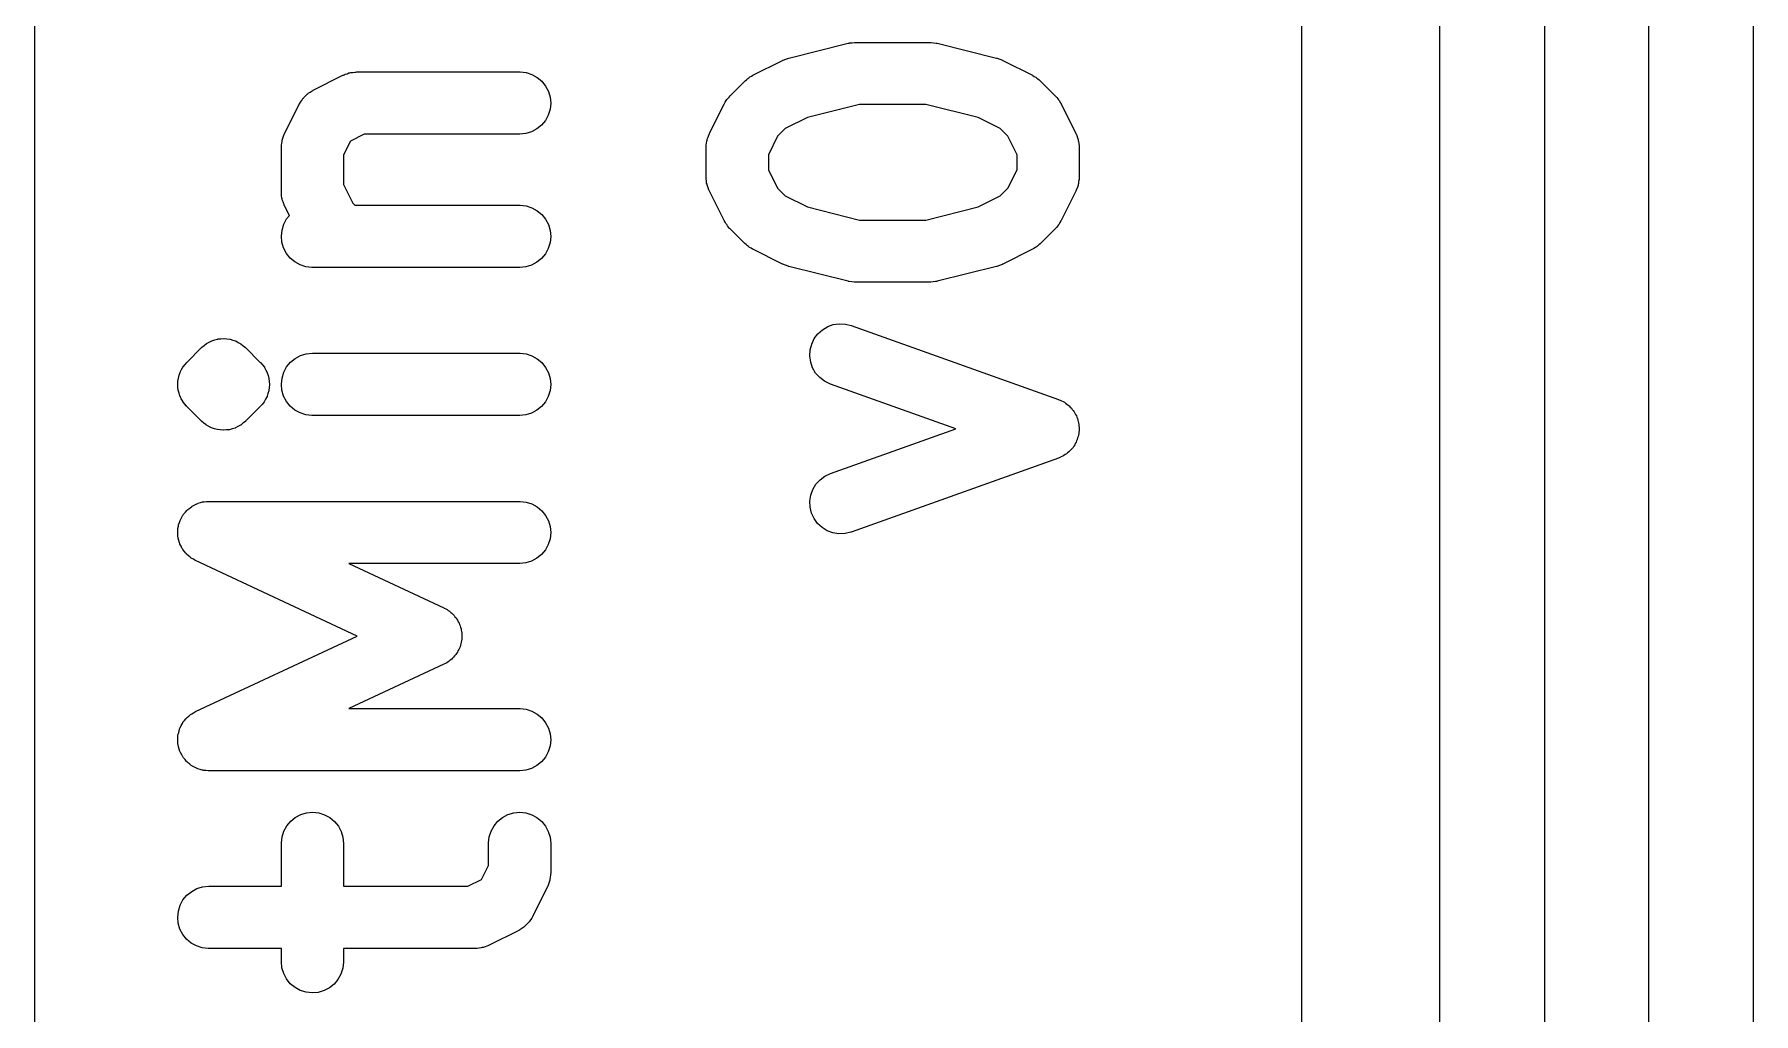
# Model space of a CAD drawing. Extents: x 93 to 144, y -123 to -68.
# Drawn here: x 101.36 to 109.66, y -88.12 to -83.39 of the extents above; entities that cross this region are included whole.
import ezdxf

# ---------------------------------------------------------------- set-up
doc = ezdxf.new("R2010")
doc.units = 0
doc.layers.add('BLACK', color=7, linetype='CONTINUOUS')

msp = doc.modelspace()

# ---------------------------------------------------------------- linework, layer by layer
at = {"layer": 'BLACK', "linetype": 'CONTINUOUS'}
for p, q in [((108.65, -103.588), (108.65, -75.8123)), ((108.142, -75.8458), (108.142, -103.554)), ((109.15, -75.9036), (109.15, -103.496)), ((109.658, -103.214), (109.658, -76.1865)), ((101.362, -79.092), (101.362, -93.2651)), ((107.478, -93.2651), (107.478, -79.092)), ((105.003, -83.5066), (105.289, -83.4352)), ((105.289, -83.4352), (105.291, -83.4347)), ((105.291, -83.4347), (105.293, -83.4343)), ((105.293, -83.4343), (105.296, -83.4336)), ((105.296, -83.4336), (105.308, -83.4324)), ((105.308, -83.4324), (105.32, -83.4308)), ((105.32, -83.4308), (105.322, -83.431)), ((105.322, -83.431), (105.325, -83.4307)), ((105.325, -83.4307), (105.682, -83.4307)), ((105.682, -83.4307), (105.684, -83.4307)), ((105.684, -83.4307), (105.687, -83.431)), ((105.687, -83.431), (105.69, -83.4309)), ((105.69, -83.4309), (105.701, -83.4327)), ((105.701, -83.4327), (105.713, -83.434)), ((105.713, -83.434), (105.716, -83.4348)), ((105.716, -83.4348), (105.719, -83.4352)), ((105.719, -83.4352), (106.004, -83.5066)), ((104.829, -83.5894), (104.972, -83.518)), ((104.972, -83.518), (104.974, -83.5171)), ((104.974, -83.5171), (104.975, -83.5168)), ((104.975, -83.5165), (104.988, -83.5118)), ((104.975, -83.5168), (104.975, -83.5165)), ((104.988, -83.5118), (105.002, -83.507)), ((105.002, -83.5069), (105.003, -83.5066)), ((105.002, -83.507), (105.002, -83.5069)), ((106.004, -83.5066), (106.006, -83.5071)), ((106.006, -83.5071), (106.007, -83.5074)), ((106.007, -83.5074), (106.008, -83.5075)), ((106.008, -83.5075), (106.021, -83.5125)), ((106.021, -83.5125), (106.034, -83.5174)), ((106.034, -83.5174), (106.034, -83.5177)), ((106.034, -83.5177), (106.035, -83.518)), ((106.035, -83.518), (106.178, -83.5894)), ((102.708, -83.6608), (102.851, -83.5894)), ((102.851, -83.5894), (102.853, -83.5885)), ((102.853, -83.5885), (102.857, -83.587)), ((102.857, -83.587), (102.861, -83.5849)), ((102.861, -83.5849), (102.871, -83.5819)), ((102.871, -83.5819), (102.88, -83.5784)), ((102.88, -83.5784), (102.884, -83.5777)), ((102.884, -83.5777), (102.889, -83.5764)), ((102.889, -83.5764), (102.899, -83.5754)), ((102.899, -83.5754), (102.909, -83.5738)), ((102.909, -83.5738), (102.913, -83.574)), ((102.913, -83.574), (102.918, -83.5736)), ((102.918, -83.5736), (103.704, -83.5736)), ((103.704, -83.5736), (103.706, -83.5736)), ((103.706, -83.5736), (103.735, -83.5768)), ((103.735, -83.5768), (103.763, -83.5857)), ((103.763, -83.5857), (103.788, -83.5998)), ((103.788, -83.5998), (103.811, -83.6186)), ((103.811, -83.6186), (103.829, -83.6414)), ((104.719, -83.6889), (104.79, -83.6175)), ((104.79, -83.6175), (104.792, -83.616)), ((104.792, -83.616), (104.798, -83.6108)), ((104.798, -83.6108), (104.805, -83.605)), ((104.805, -83.605), (104.81, -83.6017)), ((104.81, -83.6017), (104.815, -83.5978)), ((104.815, -83.5978), (104.822, -83.5939)), ((104.822, -83.5939), (104.829, -83.5894)), ((106.178, -83.5894), (106.18, -83.5904)), ((106.18, -83.5904), (106.187, -83.5949)), ((106.187, -83.5949), (106.194, -83.5989)), ((106.194, -83.5989), (106.199, -83.6029)), ((106.199, -83.6029), (106.204, -83.6063)), ((106.204, -83.6063), (106.21, -83.6122)), ((106.21, -83.6122), (106.217, -83.6175)), ((106.217, -83.6175), (106.288, -83.6889)), ((102.652, -83.7111), (102.658, -83.7015)), ((102.658, -83.7015), (102.66, -83.6992)), ((102.66, -83.6992), (102.662, -83.6965)), ((102.662, -83.6965), (102.67, -83.6887)), ((102.67, -83.6887), (102.678, -83.6805)), ((102.678, -83.6805), (102.681, -83.6786)), ((102.681, -83.6786), (102.683, -83.6764)), ((102.683, -83.6764), (102.693, -83.6703)), ((102.693, -83.6703), (102.702, -83.6639)), ((102.702, -83.6639), (102.705, -83.6626)), ((102.705, -83.6626), (102.708, -83.6608)), ((103.829, -83.6414), (103.843, -83.6674)), ((103.843, -83.6674), (103.851, -83.6955)), ((103.851, -83.6955), (103.854, -83.7246)), ((104.704, -83.7067), (104.708, -83.7015)), ((104.708, -83.7015), (104.714, -83.6954)), ((104.714, -83.6954), (104.719, -83.6889)), ((106.288, -83.6889), (106.29, -83.6904)), ((106.29, -83.6904), (106.295, -83.697)), ((106.295, -83.697), (106.301, -83.7031)), ((106.301, -83.7031), (106.304, -83.7084)), ((102.569, -83.8708), (102.641, -83.7279)), ((102.641, -83.7279), (102.642, -83.7261)), ((102.642, -83.7261), (102.644, -83.7233)), ((102.644, -83.7233), (102.645, -83.7204)), ((102.645, -83.7204), (102.652, -83.7111)), ((103.842, -83.7817), (103.828, -83.8075)), ((103.851, -83.7537), (103.842, -83.7817)), ((103.854, -83.7246), (103.851, -83.7537)), ((104.619, -83.8708), (104.691, -83.7279)), ((104.691, -83.7279), (104.692, -83.7261)), ((104.692, -83.7261), (104.696, -83.719)), ((104.696, -83.719), (104.7, -83.7116)), ((104.7, -83.7116), (104.704, -83.7067)), ((105.343, -83.7307), (105.092, -83.7937)), ((105.664, -83.7307), (105.343, -83.7307)), ((105.916, -83.7937), (105.664, -83.7307)), ((106.304, -83.7084), (106.308, -83.7133)), ((106.308, -83.7133), (106.312, -83.7208)), ((106.312, -83.7208), (106.316, -83.7279)), ((106.316, -83.7279), (106.388, -83.8708)), ((102.568, -83.8749), (102.569, -83.8708)), ((103.733, -83.8707), (103.704, -83.8736)), ((103.761, -83.8623), (103.733, -83.8707)), ((103.787, -83.8485), (103.761, -83.8623)), ((103.809, -83.83), (103.787, -83.8485)), ((103.828, -83.8075), (103.809, -83.83)), ((104.618, -83.8749), (104.619, -83.8708)), ((104.985, -83.8468), (104.948, -83.8839)), ((105.092, -83.7937), (104.985, -83.8468)), ((106.022, -83.8468), (105.916, -83.7937)), ((106.059, -83.8839), (106.022, -83.8468)), ((106.388, -83.8708), (106.389, -83.8727)), ((102.554, -83.927), (102.556, -83.9169)), ((102.554, -83.9314), (102.554, -83.927)), ((102.554, -83.9358), (102.554, -83.9314)), ((102.554, -83.9379), (102.554, -83.9358)), ((102.554, -84.1521), (102.554, -83.9379)), ((102.556, -83.9169), (102.557, -83.9067)), ((102.557, -83.9067), (102.558, -83.9025)), ((102.558, -83.9025), (102.559, -83.8981)), ((102.559, -83.8981), (102.563, -83.8885)), ((102.563, -83.8885), (102.566, -83.8788)), ((102.566, -83.8788), (102.568, -83.8749)), ((102.887, -83.9068), (102.854, -83.9733)), ((102.953, -83.8736), (102.887, -83.9068)), ((103.704, -83.8736), (102.953, -83.8736)), ((104.604, -83.927), (104.606, -83.9169)), ((104.604, -83.9314), (104.604, -83.927)), ((104.604, -83.9358), (104.604, -83.9314)), ((104.604, -83.9379), (104.604, -83.9358)), ((104.604, -84.0807), (104.604, -83.9379)), ((104.606, -83.9169), (104.607, -83.9067)), ((104.607, -83.9067), (104.608, -83.9025)), ((104.608, -83.9025), (104.609, -83.8981)), ((104.609, -83.8981), (104.613, -83.8885)), ((104.613, -83.8885), (104.616, -83.8788)), ((104.616, -83.8788), (104.618, -83.8749)), ((104.948, -83.8839), (104.904, -83.9733)), ((106.104, -83.9733), (106.059, -83.8839)), ((106.389, -83.8727), (106.39, -83.8768)), ((106.39, -83.8768), (106.392, -83.8807)), ((106.392, -83.8807), (106.395, -83.8905)), ((106.395, -83.8905), (106.399, -83.9001)), ((106.399, -83.9001), (106.399, -83.9045)), ((106.399, -83.9045), (106.401, -83.9087)), ((106.401, -83.9087), (106.402, -83.9189)), ((106.402, -83.9189), (106.403, -83.9291)), ((106.403, -83.9291), (106.403, -83.9335)), ((106.403, -83.9335), (106.404, -83.9379)), ((106.404, -83.9379), (106.404, -84.0807)), ((102.854, -83.9733), (102.854, -84.1167)), ((104.904, -83.9733), (104.904, -84.0453)), ((106.104, -84.0453), (106.104, -83.9733)), ((102.854, -84.1167), (102.898, -84.2061)), ((104.604, -84.0851), (104.604, -84.0807)), ((104.604, -84.0895), (104.604, -84.0851)), ((104.605, -84.0996), (104.604, -84.0895)), ((104.606, -84.1098), (104.605, -84.0996)), ((104.608, -84.1141), (104.606, -84.1098)), ((104.608, -84.1184), (104.608, -84.1141)), ((104.612, -84.1281), (104.608, -84.1184)), ((104.904, -84.0453), (104.948, -84.1347)), ((106.059, -84.1347), (106.104, -84.0453)), ((106.398, -84.1205), (106.395, -84.13)), ((106.399, -84.1161), (106.398, -84.1205)), ((106.4, -84.1119), (106.399, -84.1161)), ((106.401, -84.1017), (106.4, -84.1119)), ((106.403, -84.0916), (106.401, -84.1017)), ((106.404, -84.0828), (106.403, -84.0872)), ((106.403, -84.0872), (106.403, -84.0916)), ((106.404, -84.0807), (106.404, -84.0828)), ((102.554, -84.1565), (102.554, -84.1521)), ((102.554, -84.1609), (102.554, -84.1565)), ((102.555, -84.1711), (102.554, -84.1609)), ((102.556, -84.1813), (102.555, -84.1711)), ((102.558, -84.1855), (102.556, -84.1813)), ((102.558, -84.1899), (102.558, -84.1855)), ((102.562, -84.1995), (102.558, -84.1899)), ((102.565, -84.2093), (102.562, -84.1995)), ((104.615, -84.1379), (104.612, -84.1281)), ((104.617, -84.1418), (104.615, -84.1379)), ((104.618, -84.1459), (104.617, -84.1418)), ((104.619, -84.1478), (104.618, -84.1459)), ((104.691, -84.2907), (104.619, -84.1478)), ((104.948, -84.1347), (104.985, -84.1717)), ((104.985, -84.1717), (105.092, -84.2249)), ((105.916, -84.2249), (106.022, -84.1717)), ((106.022, -84.1717), (106.059, -84.1347)), ((106.388, -84.1478), (106.316, -84.2907)), ((106.389, -84.1437), (106.388, -84.1478)), ((106.391, -84.1398), (106.389, -84.1437)), ((106.395, -84.13), (106.391, -84.1398)), ((102.567, -84.2132), (102.565, -84.2093)), ((102.565, -84.3083), (102.579, -84.2825)), ((102.568, -84.2173), (102.567, -84.2132)), ((102.569, -84.2192), (102.568, -84.2173)), ((102.593, -84.2661), (102.569, -84.2192)), ((102.579, -84.2825), (102.593, -84.2661)), ((102.898, -84.2061), (102.909, -84.2164)), ((102.909, -84.2164), (103.704, -84.2164)), ((103.704, -84.2164), (103.706, -84.2164)), ((103.706, -84.2164), (103.735, -84.2197)), ((103.735, -84.2197), (103.763, -84.2286)), ((103.763, -84.2286), (103.788, -84.2427)), ((103.788, -84.2427), (103.811, -84.2615)), ((103.811, -84.2615), (103.829, -84.2843)), ((103.829, -84.2843), (103.843, -84.3102)), ((105.092, -84.2249), (105.343, -84.2879)), ((105.664, -84.2879), (105.916, -84.2249)), ((102.554, -84.3654), (102.557, -84.3363)), ((102.556, -84.3945), (102.554, -84.3654)), ((102.557, -84.3363), (102.565, -84.3083)), ((103.843, -84.3102), (103.851, -84.3383)), ((103.851, -84.3383), (103.854, -84.3675)), ((103.854, -84.3675), (103.851, -84.3966)), ((104.695, -84.2978), (104.691, -84.2907)), ((104.699, -84.3053), (104.695, -84.2978)), ((104.703, -84.3101), (104.699, -84.3053)), ((104.706, -84.3154), (104.703, -84.3101)), ((104.712, -84.3216), (104.706, -84.3154)), ((104.717, -84.3281), (104.712, -84.3216)), ((104.719, -84.3296), (104.717, -84.3281)), ((104.79, -84.4011), (104.719, -84.3296)), ((105.343, -84.2879), (105.664, -84.2879)), ((106.288, -84.3296), (106.217, -84.4011)), ((106.294, -84.3231), (106.288, -84.3296)), ((106.299, -84.3171), (106.294, -84.3231)), ((106.303, -84.3118), (106.299, -84.3171)), ((106.307, -84.307), (106.303, -84.3118)), ((106.311, -84.2996), (106.307, -84.307)), ((106.315, -84.2925), (106.311, -84.2996)), ((106.316, -84.2907), (106.315, -84.2925)), ((102.564, -84.4226), (102.556, -84.3945)), ((102.578, -84.4486), (102.564, -84.4226)), ((102.596, -84.4714), (102.578, -84.4486)), ((103.828, -84.4503), (103.809, -84.4729)), ((103.842, -84.4246), (103.828, -84.4503)), ((103.851, -84.3966), (103.842, -84.4246)), ((104.797, -84.4064), (104.79, -84.4011)), ((104.803, -84.4123), (104.797, -84.4064)), ((104.808, -84.4157), (104.803, -84.4123)), ((104.813, -84.4196), (104.808, -84.4157)), ((104.82, -84.4236), (104.813, -84.4196)), ((104.827, -84.4282), (104.82, -84.4236)), ((104.829, -84.4292), (104.827, -84.4282)), ((104.972, -84.5006), (104.829, -84.4292)), ((106.178, -84.4292), (106.035, -84.5006)), ((106.185, -84.4247), (106.178, -84.4292)), ((106.192, -84.4208), (106.185, -84.4247)), ((106.197, -84.4169), (106.192, -84.4208)), ((106.203, -84.4136), (106.197, -84.4169)), ((106.209, -84.4078), (106.203, -84.4136)), ((106.215, -84.4025), (106.209, -84.4078)), ((106.217, -84.4011), (106.215, -84.4025)), ((102.619, -84.4902), (102.596, -84.4714)), ((102.644, -84.5043), (102.619, -84.4902)), ((102.672, -84.5131), (102.644, -84.5043)), ((102.701, -84.5164), (102.672, -84.5131)), ((102.704, -84.5164), (102.701, -84.5164)), ((103.704, -84.5164), (102.704, -84.5164)), ((103.733, -84.5136), (103.704, -84.5164)), ((103.761, -84.5051), (103.733, -84.5136)), ((103.787, -84.4914), (103.761, -84.5051)), ((103.809, -84.4729), (103.787, -84.4914)), ((104.973, -84.5008), (104.972, -84.5006)), ((104.973, -84.5012), (104.973, -84.5008)), ((104.987, -84.5061), (104.973, -84.5012)), ((105, -84.5111), (104.987, -84.5061)), ((105, -84.5112), (105, -84.5111)), ((105.001, -84.5114), (105, -84.5112)), ((105.003, -84.5119), (105.001, -84.5114)), ((105.289, -84.5834), (105.003, -84.5119)), ((106.004, -84.5119), (105.719, -84.5834)), ((106.005, -84.5117), (106.004, -84.5119)), ((106.006, -84.5116), (106.005, -84.5117)), ((106.019, -84.5068), (106.006, -84.5116)), ((106.032, -84.5021), (106.019, -84.5068)), ((106.033, -84.5015), (106.032, -84.5018)), ((106.032, -84.5018), (106.032, -84.5021)), ((106.035, -84.5006), (106.033, -84.5015)), ((105.291, -84.5838), (105.289, -84.5834)), ((105.294, -84.5846), (105.291, -84.5838)), ((105.306, -84.5859), (105.294, -84.5846)), ((105.318, -84.5877), (105.306, -84.5859)), ((105.32, -84.5875), (105.318, -84.5877)), ((105.323, -84.5878), (105.32, -84.5875)), ((105.325, -84.5879), (105.323, -84.5878)), ((105.682, -84.5879), (105.325, -84.5879)), ((105.685, -84.5876), (105.682, -84.5879)), ((105.687, -84.5878), (105.685, -84.5876)), ((105.699, -84.5862), (105.687, -84.5878)), ((105.711, -84.585), (105.699, -84.5862)), ((105.714, -84.5842), (105.711, -84.585)), ((105.716, -84.5839), (105.714, -84.5842)), ((105.719, -84.5834), (105.716, -84.5839)), ((102.219, -84.87), (102.233, -84.8661)), ((102.233, -84.8661), (102.246, -84.862)), ((102.246, -84.862), (102.247, -84.862)), ((102.247, -84.8618), (102.261, -84.8606)), ((102.247, -84.862), (102.247, -84.8618)), ((102.261, -84.8606), (102.276, -84.8593)), ((102.276, -84.8593), (102.277, -84.8593)), ((102.276, -84.8593), (102.276, -84.8593)), ((102.277, -84.8593), (102.291, -84.8608)), ((102.291, -84.8608), (102.305, -84.8622)), ((102.305, -84.8622), (102.305, -84.8624)), ((102.305, -84.8624), (102.306, -84.8625)), ((102.306, -84.8625), (102.319, -84.8667)), ((102.319, -84.8667), (102.333, -84.8708)), ((105.113, -84.8864), (105.125, -84.86)), ((105.125, -84.86), (105.143, -84.8366)), ((105.143, -84.8366), (105.165, -84.817)), ((105.165, -84.817), (105.19, -84.8021)), ((105.19, -84.8021), (105.217, -84.7923)), ((105.217, -84.7923), (105.246, -84.788)), ((105.246, -84.788), (105.276, -84.7895)), ((105.276, -84.7895), (105.304, -84.7966)), ((105.304, -84.7966), (106.304, -85.1537)), ((102.098, -84.9746), (102.169, -84.9032)), ((102.169, -84.9032), (102.17, -84.9025)), ((102.17, -84.9017), (102.181, -84.8929)), ((102.17, -84.9025), (102.17, -84.9017)), ((102.17, -84.9025), (102.17, -84.9025)), ((102.17, -84.9025), (102.17, -84.9025)), ((102.181, -84.8929), (102.192, -84.8841)), ((102.192, -84.8841), (102.193, -84.8838)), ((102.193, -84.8835), (102.206, -84.877)), ((102.193, -84.8838), (102.193, -84.8835)), ((102.206, -84.877), (102.218, -84.8704)), ((102.218, -84.8704), (102.219, -84.8703)), ((102.219, -84.8703), (102.219, -84.87)), ((102.333, -84.8708), (102.333, -84.8711)), ((102.333, -84.8711), (102.334, -84.8712)), ((102.334, -84.8712), (102.346, -84.878)), ((102.346, -84.878), (102.358, -84.8846)), ((102.358, -84.8846), (102.359, -84.885)), ((102.359, -84.885), (102.359, -84.8852)), ((102.359, -84.8852), (102.37, -84.8943)), ((102.37, -84.8943), (102.381, -84.9032)), ((102.381, -84.9032), (102.452, -84.9746)), ((102.621, -84.9558), (102.646, -84.942)), ((102.646, -84.942), (102.674, -84.9336)), ((102.674, -84.9336), (102.704, -84.9307)), ((102.704, -84.9307), (103.704, -84.9307)), ((103.704, -84.9307), (103.706, -84.9307)), ((103.706, -84.9307), (103.735, -84.934)), ((103.735, -84.934), (103.763, -84.9428)), ((103.763, -84.9428), (103.788, -84.9569)), ((105.104, -84.944), (105.105, -84.9148)), ((105.108, -84.973), (105.104, -84.944)), ((105.105, -84.9148), (105.113, -84.8864)), ((102.061, -85.0366), (102.065, -85.0231)), ((102.065, -85.0221), (102.072, -85.0097)), ((102.065, -85.0224), (102.065, -85.0221)), ((102.065, -85.0226), (102.065, -85.0224)), ((102.065, -85.0228), (102.065, -85.0226)), ((102.065, -85.0231), (102.065, -85.0228)), ((102.072, -85.0097), (102.079, -84.9973)), ((102.079, -84.9966), (102.08, -84.9964)), ((102.079, -84.9968), (102.079, -84.9966)), ((102.079, -84.9971), (102.079, -84.9968)), ((102.079, -84.9973), (102.079, -84.9971)), ((102.08, -84.9964), (102.089, -84.9855)), ((102.089, -84.9855), (102.098, -84.9746)), ((102.452, -84.9746), (102.453, -84.9754)), ((102.453, -84.9754), (102.453, -84.9754)), ((102.453, -84.9754), (102.453, -84.9754)), ((102.453, -84.9754), (102.454, -84.9757)), ((102.454, -84.9757), (102.454, -84.9758)), ((102.454, -84.9758), (102.454, -84.9758)), ((102.454, -84.9758), (102.454, -84.9761)), ((102.454, -84.9761), (102.463, -84.9872)), ((102.463, -84.9872), (102.472, -84.9981)), ((102.472, -84.9981), (102.472, -84.9984)), ((102.472, -84.9984), (102.472, -84.9986)), ((102.472, -84.9986), (102.472, -84.9988)), ((102.472, -84.9988), (102.472, -84.999)), ((102.472, -84.999), (102.479, -85.0116)), ((102.479, -85.0116), (102.485, -85.024)), ((102.485, -85.024), (102.485, -85.0243)), ((102.485, -85.0243), (102.486, -85.0245)), ((102.486, -85.0245), (102.486, -85.0248)), ((102.486, -85.0248), (102.486, -85.025)), ((102.486, -85.025), (102.49, -85.0386)), ((102.557, -85.0506), (102.565, -85.0226)), ((102.565, -85.0226), (102.579, -84.9968)), ((102.579, -84.9968), (102.598, -84.9743)), ((102.598, -84.9743), (102.621, -84.9558)), ((103.788, -84.9569), (103.811, -84.9758)), ((103.811, -84.9758), (103.829, -84.9986)), ((103.829, -84.9986), (103.843, -85.0245)), ((103.843, -85.0245), (103.851, -85.0526)), ((105.117, -85.0006), (105.108, -84.973)), ((105.132, -85.0259), (105.117, -85.0006)), ((105.152, -85.0478), (105.132, -85.0259)), ((102.054, -85.0791), (102.055, -85.0651)), ((102.054, -85.0794), (102.054, -85.0791)), ((102.054, -85.0797), (102.054, -85.0794)), ((102.054, -85.0799), (102.054, -85.0797)), ((102.054, -85.0802), (102.054, -85.0799)), ((102.055, -85.0942), (102.054, -85.0802)), ((102.055, -85.0651), (102.057, -85.0511)), ((102.056, -85.1083), (102.055, -85.0942)), ((102.056, -85.1086), (102.056, -85.1083)), ((102.056, -85.1088), (102.056, -85.1086)), ((102.056, -85.1091), (102.056, -85.1088)), ((102.056, -85.1093), (102.056, -85.1091)), ((102.06, -85.1229), (102.056, -85.1093)), ((102.057, -85.05), (102.061, -85.0366)), ((102.057, -85.0503), (102.057, -85.05)), ((102.057, -85.0506), (102.057, -85.0503)), ((102.057, -85.0508), (102.057, -85.0506)), ((102.057, -85.0511), (102.057, -85.0508)), ((102.493, -85.1114), (102.489, -85.1249)), ((102.49, -85.0386), (102.494, -85.0521)), ((102.495, -85.0964), (102.493, -85.1104)), ((102.493, -85.1104), (102.493, -85.1106)), ((102.493, -85.1106), (102.493, -85.1109)), ((102.493, -85.1109), (102.493, -85.1111)), ((102.493, -85.1111), (102.493, -85.1114)), ((102.494, -85.0521), (102.494, -85.0524)), ((102.494, -85.0524), (102.494, -85.0526)), ((102.494, -85.0526), (102.494, -85.0529)), ((102.494, -85.0529), (102.494, -85.0531)), ((102.494, -85.0531), (102.495, -85.0672)), ((102.495, -85.0672), (102.496, -85.0812)), ((102.496, -85.0823), (102.495, -85.0964)), ((102.496, -85.0812), (102.496, -85.0815)), ((102.496, -85.0815), (102.496, -85.0818)), ((102.496, -85.0818), (102.496, -85.082)), ((102.496, -85.082), (102.496, -85.0823)), ((102.554, -85.0797), (102.557, -85.0506)), ((102.556, -85.1088), (102.554, -85.0797)), ((102.564, -85.1369), (102.556, -85.1088)), ((103.851, -85.1109), (103.842, -85.1388)), ((103.851, -85.0526), (103.854, -85.0818)), ((103.854, -85.0818), (103.851, -85.1109)), ((105.175, -85.0655), (105.152, -85.0478)), ((105.201, -85.0784), (105.175, -85.0655)), ((105.203, -85.0791), (105.201, -85.0784)), ((105.808, -85.295), (105.203, -85.0791)), ((102.064, -85.1364), (102.06, -85.1229)), ((102.064, -85.1366), (102.064, -85.1364)), ((102.064, -85.1369), (102.064, -85.1366)), ((102.065, -85.1371), (102.064, -85.1369)), ((102.065, -85.1374), (102.065, -85.1371)), ((102.071, -85.1499), (102.065, -85.1374)), ((102.078, -85.1624), (102.071, -85.1499)), ((102.078, -85.1626), (102.078, -85.1624)), ((102.078, -85.1628), (102.078, -85.1626)), ((102.078, -85.1631), (102.078, -85.1628)), ((102.078, -85.1633), (102.078, -85.1631)), ((102.087, -85.1743), (102.078, -85.1633)), ((102.096, -85.1853), (102.087, -85.1743)), ((102.096, -85.1856), (102.096, -85.1853)), ((102.096, -85.1857), (102.096, -85.1856)), ((102.097, -85.186), (102.096, -85.1857)), ((102.096, -85.1857), (102.096, -85.1857)), ((102.097, -85.1861), (102.097, -85.186)), ((102.097, -85.186), (102.097, -85.186)), ((102.098, -85.1868), (102.097, -85.1861)), ((102.169, -85.2582), (102.098, -85.1868)), ((102.452, -85.1868), (102.381, -85.2582)), ((102.462, -85.1758), (102.452, -85.1868)), ((102.47, -85.165), (102.462, -85.1758)), ((102.471, -85.1648), (102.47, -85.165)), ((102.478, -85.1517), (102.471, -85.1642)), ((102.471, -85.1642), (102.471, -85.1644)), ((102.471, -85.1644), (102.471, -85.1646)), ((102.471, -85.1646), (102.471, -85.1648)), ((102.485, -85.1393), (102.478, -85.1517)), ((102.489, -85.1249), (102.485, -85.1384)), ((102.485, -85.1384), (102.485, -85.1386)), ((102.485, -85.1386), (102.485, -85.1388)), ((102.485, -85.1388), (102.485, -85.1391)), ((102.485, -85.1391), (102.485, -85.1393)), ((102.578, -85.1628), (102.564, -85.1369)), ((102.596, -85.1857), (102.578, -85.1628)), ((102.619, -85.2045), (102.596, -85.1857)), ((103.809, -85.1872), (103.787, -85.2057)), ((103.828, -85.1646), (103.809, -85.1872)), ((103.842, -85.1388), (103.828, -85.1646)), ((106.304, -85.1537), (106.306, -85.1545)), ((106.306, -85.1545), (106.312, -85.1576)), ((106.312, -85.1576), (106.319, -85.1601)), ((106.319, -85.1601), (106.326, -85.164)), ((106.326, -85.164), (106.332, -85.1673)), ((106.332, -85.1673), (106.338, -85.1717)), ((106.338, -85.1717), (106.344, -85.1754)), ((106.344, -85.1754), (106.35, -85.1805)), ((106.35, -85.1805), (106.356, -85.185)), ((106.356, -85.185), (106.36, -85.1904)), ((106.36, -85.1904), (106.366, -85.1953)), ((106.366, -85.1953), (106.37, -85.2014)), ((102.18, -85.2671), (102.169, -85.2582)), ((102.191, -85.2762), (102.18, -85.2671)), ((102.191, -85.2765), (102.191, -85.2762)), ((102.192, -85.2768), (102.191, -85.2765)), ((102.204, -85.2834), (102.192, -85.2768)), ((102.357, -85.2779), (102.344, -85.2844)), ((102.358, -85.2774), (102.357, -85.2776)), ((102.357, -85.2776), (102.357, -85.2779)), ((102.368, -85.2685), (102.358, -85.2774)), ((102.38, -85.2597), (102.368, -85.2685)), ((102.381, -85.2582), (102.38, -85.2589)), ((102.38, -85.2589), (102.38, -85.2589)), ((102.38, -85.2589), (102.38, -85.259)), ((102.38, -85.259), (102.38, -85.2597)), ((102.644, -85.2186), (102.619, -85.2045)), ((102.672, -85.2274), (102.644, -85.2186)), ((102.701, -85.2307), (102.672, -85.2274)), ((102.704, -85.2307), (102.701, -85.2307)), ((103.704, -85.2307), (102.704, -85.2307)), ((103.733, -85.2279), (103.704, -85.2307)), ((103.761, -85.2194), (103.733, -85.2279)), ((103.787, -85.2057), (103.761, -85.2194)), ((106.37, -85.2014), (106.375, -85.2069)), ((106.375, -85.2069), (106.379, -85.2132)), ((106.379, -85.2132), (106.383, -85.219)), ((106.383, -85.219), (106.386, -85.2258)), ((106.386, -85.2258), (106.39, -85.2322)), ((106.39, -85.2322), (106.392, -85.239)), ((106.392, -85.239), (106.395, -85.2455)), ((106.395, -85.2455), (106.397, -85.2528)), ((106.397, -85.2528), (106.399, -85.2599)), ((106.399, -85.2599), (106.4, -85.267)), ((106.4, -85.267), (106.402, -85.274)), ((106.402, -85.274), (106.402, -85.2815)), ((106.402, -85.2815), (106.403, -85.2889)), ((102.216, -85.2902), (102.204, -85.2834)), ((102.217, -85.2904), (102.216, -85.2902)), ((102.217, -85.2906), (102.217, -85.2904)), ((102.231, -85.2947), (102.217, -85.2906)), ((102.244, -85.299), (102.231, -85.2947)), ((102.245, -85.299), (102.244, -85.299)), ((102.245, -85.2992), (102.245, -85.299)), ((102.259, -85.3006), (102.245, -85.2992)), ((102.273, -85.3021), (102.259, -85.3006)), ((102.274, -85.3021), (102.273, -85.3021)), ((102.289, -85.3008), (102.274, -85.3021)), ((102.274, -85.3021), (102.274, -85.3021)), ((102.303, -85.2996), (102.289, -85.3008)), ((102.304, -85.2994), (102.303, -85.2994)), ((102.303, -85.2994), (102.303, -85.2996)), ((102.317, -85.2953), (102.304, -85.2994)), ((102.331, -85.2914), (102.317, -85.2953)), ((102.332, -85.291), (102.331, -85.2912)), ((102.331, -85.2912), (102.331, -85.2914)), ((102.344, -85.2844), (102.332, -85.291)), ((105.203, -85.5109), (105.808, -85.295)), ((106.389, -85.3597), (106.385, -85.3661)), ((106.391, -85.3529), (106.389, -85.3597)), ((106.394, -85.3464), (106.391, -85.3529)), ((106.396, -85.3392), (106.394, -85.3464)), ((106.399, -85.3322), (106.396, -85.3392)), ((106.4, -85.325), (106.399, -85.3322)), ((106.402, -85.3181), (106.4, -85.325)), ((106.403, -85.3032), (106.402, -85.3106)), ((106.402, -85.3106), (106.402, -85.3181)), ((106.403, -85.2889), (106.403, -85.296)), ((106.403, -85.296), (106.403, -85.3032)), ((106.304, -85.4363), (105.304, -85.7934)), ((106.311, -85.4332), (106.304, -85.4363)), ((106.317, -85.4308), (106.311, -85.4332)), ((106.324, -85.427), (106.317, -85.4308)), ((106.33, -85.4238), (106.324, -85.427)), ((106.336, -85.4195), (106.33, -85.4238)), ((106.342, -85.4158), (106.336, -85.4195)), ((106.348, -85.4108), (106.342, -85.4158)), ((106.354, -85.4064), (106.348, -85.4108)), ((106.359, -85.4011), (106.354, -85.4064)), ((106.364, -85.3962), (106.359, -85.4011)), ((106.369, -85.3903), (106.364, -85.3962)), ((106.374, -85.3847), (106.369, -85.3903)), ((106.377, -85.3786), (106.374, -85.3847)), ((106.382, -85.3728), (106.377, -85.3786)), ((106.385, -85.3661), (106.382, -85.3728)), ((105.153, -85.5408), (105.177, -85.5234)), ((105.177, -85.5234), (105.203, -85.5109)), ((105.108, -85.615), (105.118, -85.5875)), ((105.118, -85.5875), (105.133, -85.5624)), ((105.133, -85.5624), (105.153, -85.5408)), ((102.083, -85.7055), (102.091, -85.6972)), ((102.091, -85.6972), (102.098, -85.6886)), ((102.098, -85.6886), (102.101, -85.6864)), ((102.101, -85.6864), (102.103, -85.6838)), ((102.103, -85.6838), (102.112, -85.6772)), ((102.112, -85.6772), (102.121, -85.6701)), ((102.121, -85.6701), (102.124, -85.6684)), ((102.124, -85.6684), (102.126, -85.6664)), ((102.126, -85.6664), (102.136, -85.6616)), ((102.136, -85.6616), (102.146, -85.6563)), ((102.146, -85.6563), (102.15, -85.6553)), ((102.15, -85.6553), (102.153, -85.6539)), ((102.153, -85.6539), (102.164, -85.6511)), ((102.164, -85.6511), (102.174, -85.6479)), ((102.174, -85.6479), (102.178, -85.6475)), ((102.178, -85.6475), (102.181, -85.6467)), ((102.181, -85.6467), (102.192, -85.6461)), ((102.192, -85.6461), (102.204, -85.645)), ((102.204, -85.645), (103.704, -85.645)), ((103.704, -85.645), (103.706, -85.645)), ((103.706, -85.645), (103.735, -85.6483)), ((103.735, -85.6483), (103.763, -85.6571)), ((103.763, -85.6571), (103.788, -85.6712)), ((103.788, -85.6712), (103.811, -85.69)), ((103.811, -85.69), (103.829, -85.7129)), ((105.104, -85.6439), (105.108, -85.615)), ((105.105, -85.6732), (105.104, -85.6439)), ((105.112, -85.7016), (105.105, -85.6732)), ((102.054, -85.7871), (102.055, -85.776)), ((102.055, -85.776), (102.057, -85.7648)), ((102.057, -85.7648), (102.058, -85.7616)), ((102.058, -85.7582), (102.062, -85.7476)), ((102.058, -85.7616), (102.058, -85.7582)), ((102.062, -85.7476), (102.065, -85.7369)), ((102.065, -85.7369), (102.067, -85.7339)), ((102.067, -85.7339), (102.068, -85.7306)), ((102.068, -85.7306), (102.074, -85.721)), ((102.074, -85.721), (102.079, -85.7111)), ((102.079, -85.7111), (102.081, -85.7085)), ((102.081, -85.7085), (102.083, -85.7055)), ((103.829, -85.7129), (103.843, -85.7388)), ((103.843, -85.7388), (103.851, -85.7669)), ((103.851, -85.7669), (103.854, -85.796)), ((105.124, -85.7282), (105.112, -85.7016)), ((105.141, -85.7518), (105.124, -85.7282)), ((105.163, -85.7717), (105.141, -85.7518)), ((105.188, -85.787), (105.163, -85.7717)), ((102.054, -85.7905), (102.054, -85.7871)), ((102.054, -85.794), (102.054, -85.7905)), ((102.055, -85.8051), (102.054, -85.794)), ((102.055, -85.8163), (102.055, -85.8051)), ((102.056, -85.8197), (102.055, -85.8163)), ((102.056, -85.8231), (102.056, -85.8197)), ((102.059, -85.8339), (102.056, -85.8231)), ((102.062, -85.8448), (102.059, -85.8339)), ((102.064, -85.8479), (102.062, -85.8448)), ((102.064, -85.8512), (102.064, -85.8479)), ((102.07, -85.8611), (102.064, -85.8512)), ((102.074, -85.8713), (102.07, -85.8611)), ((103.842, -85.8531), (103.828, -85.8789)), ((103.851, -85.8252), (103.842, -85.8531)), ((103.854, -85.796), (103.851, -85.8252)), ((105.215, -85.7972), (105.188, -85.787)), ((105.244, -85.8019), (105.215, -85.7972)), ((105.274, -85.8008), (105.244, -85.8019)), ((105.302, -85.7941), (105.274, -85.8008)), ((105.304, -85.7934), (105.302, -85.7941)), ((102.076, -85.8741), (102.074, -85.8713)), ((102.078, -85.8771), (102.076, -85.8741)), ((102.085, -85.8859), (102.078, -85.8771)), ((102.092, -85.8949), (102.085, -85.8859)), ((102.094, -85.8973), (102.092, -85.8949)), ((102.096, -85.8999), (102.094, -85.8973)), ((102.105, -85.9072), (102.096, -85.8999)), ((102.113, -85.9148), (102.105, -85.9072)), ((102.116, -85.9166), (102.113, -85.9148)), ((102.119, -85.9188), (102.116, -85.9166)), ((102.129, -85.9242), (102.119, -85.9188)), ((102.138, -85.93), (102.129, -85.9242)), ((102.14, -85.9309), (102.138, -85.93)), ((102.92, -86.295), (102.14, -85.9309)), ((103.704, -85.945), (102.88, -85.945)), ((102.88, -85.945), (103.338, -86.1591)), ((103.733, -85.9421), (103.704, -85.945)), ((103.761, -85.9337), (103.733, -85.9421)), ((103.787, -85.9199), (103.761, -85.9337)), ((103.809, -85.9014), (103.787, -85.9199)), ((103.828, -85.8789), (103.809, -85.9014)), ((103.338, -86.1591), (103.34, -86.16)), ((103.34, -86.16), (103.347, -86.164)), ((103.347, -86.164), (103.354, -86.1675)), ((103.354, -86.1675), (103.359, -86.1717)), ((103.359, -86.1717), (103.365, -86.1752)), ((103.365, -86.1752), (103.371, -86.1805)), ((103.371, -86.1805), (103.377, -86.1853)), ((103.377, -86.1853), (103.382, -86.1904)), ((103.382, -86.1904), (103.387, -86.1951)), ((103.387, -86.1951), (103.391, -86.2014)), ((103.391, -86.2014), (103.397, -86.2072)), ((103.397, -86.2072), (103.4, -86.2131)), ((103.4, -86.2131), (103.404, -86.2187)), ((103.404, -86.2187), (103.407, -86.2258)), ((103.407, -86.2258), (103.411, -86.2325)), ((103.411, -86.2325), (103.414, -86.239)), ((103.414, -86.239), (103.416, -86.2452)), ((103.416, -86.2452), (103.418, -86.2528)), ((103.418, -86.2528), (103.421, -86.2602)), ((103.421, -86.2602), (103.422, -86.267)), ((103.422, -86.267), (103.423, -86.2736)), ((103.423, -86.2736), (103.424, -86.2815)), ((102.14, -86.6591), (102.92, -86.295)), ((103.41, -86.3594), (103.406, -86.3661)), ((103.413, -86.3529), (103.41, -86.3594)), ((103.416, -86.3468), (103.413, -86.3529)), ((103.418, -86.3392), (103.416, -86.3468)), ((103.42, -86.3318), (103.418, -86.3392)), ((103.421, -86.3251), (103.42, -86.3318)), ((103.423, -86.3184), (103.421, -86.3251)), ((103.424, -86.3106), (103.423, -86.3184)), ((103.424, -86.2815), (103.425, -86.2892)), ((103.425, -86.2892), (103.424, -86.296)), ((103.424, -86.296), (103.425, -86.3029)), ((103.425, -86.3029), (103.424, -86.3106)), ((103.338, -86.4309), (102.88, -86.645)), ((103.345, -86.4269), (103.338, -86.4309)), ((103.352, -86.4236), (103.345, -86.4269)), ((103.358, -86.4195), (103.352, -86.4236)), ((103.364, -86.416), (103.358, -86.4195)), ((103.369, -86.4108), (103.364, -86.416)), ((103.376, -86.4061), (103.369, -86.4108)), ((103.38, -86.4011), (103.376, -86.4061)), ((103.385, -86.3965), (103.38, -86.4011)), ((103.39, -86.3903), (103.385, -86.3965)), ((103.395, -86.3845), (103.39, -86.3903)), ((103.399, -86.3786), (103.395, -86.3845)), ((103.403, -86.3731), (103.399, -86.3786)), ((103.406, -86.3661), (103.403, -86.3731)), ((102.093, -86.6935), (102.096, -86.6912)), ((102.096, -86.6912), (102.098, -86.6886)), ((102.098, -86.6886), (102.107, -86.6815)), ((102.107, -86.6815), (102.115, -86.674)), ((102.115, -86.674), (102.118, -86.6722)), ((102.118, -86.6722), (102.121, -86.6701)), ((102.121, -86.6701), (102.13, -86.6648)), ((102.13, -86.6648), (102.14, -86.6591)), ((102.88, -86.645), (103.704, -86.645)), ((103.704, -86.645), (103.706, -86.645)), ((103.706, -86.645), (103.735, -86.6483)), ((103.735, -86.6483), (103.763, -86.6571)), ((103.763, -86.6571), (103.788, -86.6712)), ((103.788, -86.6712), (103.811, -86.69)), ((103.811, -86.69), (103.829, -86.7129)), ((102.055, -86.7716), (102.056, -86.7682)), ((102.055, -86.7828), (102.055, -86.7716)), ((102.056, -86.7682), (102.057, -86.7648)), ((102.057, -86.7648), (102.06, -86.7541)), ((102.06, -86.7541), (102.063, -86.7432)), ((102.063, -86.7432), (102.064, -86.7401)), ((102.064, -86.7401), (102.065, -86.7369)), ((102.065, -86.7369), (102.071, -86.727)), ((102.071, -86.727), (102.076, -86.7169)), ((102.076, -86.7169), (102.078, -86.7141)), ((102.078, -86.7141), (102.079, -86.7111)), ((102.079, -86.7111), (102.086, -86.7025)), ((102.086, -86.7025), (102.093, -86.6935)), ((103.829, -86.7129), (103.843, -86.7388)), ((103.843, -86.7388), (103.851, -86.7669)), ((103.851, -86.7669), (103.854, -86.796)), ((102.054, -86.794), (102.055, -86.7828)), ((102.054, -86.7974), (102.054, -86.794)), ((102.054, -86.8008), (102.054, -86.7974)), ((102.055, -86.8119), (102.054, -86.8008)), ((102.056, -86.8231), (102.055, -86.8119)), ((102.057, -86.8264), (102.056, -86.8231)), ((102.058, -86.8298), (102.057, -86.8264)), ((102.061, -86.8404), (102.058, -86.8298)), ((102.064, -86.8512), (102.061, -86.8404)), ((102.066, -86.8542), (102.064, -86.8512)), ((102.067, -86.8575), (102.066, -86.8542)), ((102.073, -86.8672), (102.067, -86.8575)), ((103.842, -86.8531), (103.828, -86.8789)), ((103.851, -86.8252), (103.842, -86.8531)), ((103.854, -86.796), (103.851, -86.8252)), ((102.078, -86.8771), (102.073, -86.8672)), ((102.08, -86.8798), (102.078, -86.8771)), ((102.082, -86.8828), (102.08, -86.8798)), ((102.089, -86.8912), (102.082, -86.8828)), ((102.096, -86.8999), (102.089, -86.8912)), ((102.099, -86.9022), (102.096, -86.8999)), ((102.101, -86.9047), (102.099, -86.9022)), ((102.11, -86.9115), (102.101, -86.9047)), ((102.119, -86.9188), (102.11, -86.9115)), ((102.122, -86.9204), (102.119, -86.9188)), ((102.125, -86.9225), (102.122, -86.9204)), ((102.135, -86.9275), (102.125, -86.9225)), ((102.144, -86.9329), (102.135, -86.9275)), ((102.148, -86.9339), (102.144, -86.9329)), ((102.151, -86.9354), (102.148, -86.9339)), ((102.162, -86.9383), (102.151, -86.9354)), ((102.172, -86.9417), (102.162, -86.9383)), ((102.176, -86.9421), (102.172, -86.9417)), ((103.761, -86.9337), (103.733, -86.9421)), ((103.787, -86.9199), (103.761, -86.9337)), ((103.809, -86.9014), (103.787, -86.9199)), ((103.828, -86.8789), (103.809, -86.9014)), ((102.179, -86.943), (102.176, -86.9421)), ((102.19, -86.9437), (102.179, -86.943)), ((102.201, -86.945), (102.19, -86.9437)), ((102.204, -86.945), (102.201, -86.945)), ((103.704, -86.945), (102.204, -86.945)), ((103.733, -86.9421), (103.704, -86.945)), ((102.58, -87.2103), (102.599, -87.1878)), ((102.599, -87.1878), (102.621, -87.1695)), ((102.621, -87.1695), (102.647, -87.1559)), ((102.647, -87.1559), (102.675, -87.1477)), ((102.675, -87.1477), (102.705, -87.145)), ((102.705, -87.145), (102.734, -87.1481)), ((102.734, -87.1481), (102.762, -87.1567)), ((102.762, -87.1567), (102.787, -87.1706)), ((102.787, -87.1706), (102.81, -87.1893)), ((102.81, -87.1893), (102.829, -87.212)), ((103.58, -87.2103), (103.599, -87.1878)), ((103.599, -87.1878), (103.621, -87.1695)), ((103.621, -87.1695), (103.647, -87.1559)), ((103.647, -87.1559), (103.675, -87.1477)), ((103.675, -87.1477), (103.705, -87.145)), ((103.705, -87.145), (103.734, -87.1481)), ((103.734, -87.1481), (103.762, -87.1567)), ((103.762, -87.1567), (103.787, -87.1706)), ((103.787, -87.1706), (103.81, -87.1893)), ((103.81, -87.1893), (103.829, -87.212)), ((102.554, -87.2929), (102.557, -87.2638)), ((102.557, -87.2638), (102.566, -87.2359)), ((102.566, -87.2359), (102.58, -87.2103)), ((102.829, -87.212), (102.842, -87.2378)), ((102.842, -87.2378), (102.851, -87.2659)), ((102.851, -87.2659), (102.854, -87.295)), ((103.554, -87.2929), (103.557, -87.2638)), ((103.557, -87.2638), (103.566, -87.2359)), ((103.566, -87.2359), (103.58, -87.2103)), ((103.829, -87.212), (103.842, -87.2378)), ((103.842, -87.2378), (103.851, -87.2659)), ((103.851, -87.2659), (103.854, -87.295)), ((102.554, -87.295), (102.554, -87.2929)), ((102.554, -87.5021), (102.554, -87.295)), ((102.854, -87.295), (102.854, -87.5021)), ((103.554, -87.295), (103.554, -87.2929)), ((103.554, -87.4024), (103.554, -87.295)), ((103.854, -87.295), (103.854, -87.4379)), ((103.52, -87.4689), (103.554, -87.4024)), ((103.854, -87.4379), (103.854, -87.44)), ((102.121, -87.5272), (102.146, -87.5135)), ((102.146, -87.5135), (102.174, -87.505)), ((102.174, -87.505), (102.204, -87.5021)), ((102.204, -87.5021), (102.554, -87.5021)), ((102.854, -87.5021), (103.454, -87.5021)), ((103.454, -87.5021), (103.52, -87.4689)), ((103.838, -87.5049), (103.766, -87.6478)), ((103.839, -87.5008), (103.838, -87.5049)), ((103.841, -87.4969), (103.839, -87.5008)), ((103.845, -87.4872), (103.841, -87.4969)), ((103.848, -87.4776), (103.845, -87.4872)), ((103.849, -87.4733), (103.848, -87.4776)), ((103.85, -87.469), (103.849, -87.4733)), ((103.851, -87.4589), (103.85, -87.469)), ((103.853, -87.4488), (103.851, -87.4589)), ((103.854, -87.44), (103.853, -87.4443)), ((103.853, -87.4443), (103.853, -87.4488)), ((102.057, -87.622), (102.065, -87.594)), ((102.065, -87.594), (102.079, -87.5683)), ((102.079, -87.5683), (102.098, -87.5457)), ((102.098, -87.5457), (102.121, -87.5272)), ((102.054, -87.6511), (102.057, -87.622)), ((102.056, -87.6802), (102.054, -87.6511)), ((102.064, -87.7083), (102.056, -87.6802)), ((103.737, -87.687), (103.729, -87.6952)), ((103.745, -87.6792), (103.737, -87.687)), ((103.747, -87.6765), (103.745, -87.6792)), ((103.749, -87.6742), (103.747, -87.6765)), ((103.756, -87.6646), (103.749, -87.6742)), ((103.762, -87.6553), (103.756, -87.6646)), ((103.764, -87.6524), (103.762, -87.6553)), ((103.765, -87.6497), (103.764, -87.6524)), ((103.766, -87.6478), (103.765, -87.6497)), ((102.078, -87.7343), (102.064, -87.7083)), ((102.096, -87.7571), (102.078, -87.7343)), ((102.119, -87.7759), (102.096, -87.7571)), ((103.699, -87.7149), (103.556, -87.7863)), ((103.702, -87.7132), (103.699, -87.7149)), ((103.705, -87.7119), (103.702, -87.7132)), ((103.714, -87.7054), (103.705, -87.7119)), ((103.724, -87.6993), (103.714, -87.7054)), ((103.726, -87.6971), (103.724, -87.6993)), ((103.729, -87.6952), (103.726, -87.6971)), ((102.144, -87.79), (102.119, -87.7759)), ((102.172, -87.7989), (102.144, -87.79)), ((102.201, -87.8021), (102.172, -87.7989)), ((102.204, -87.8021), (102.201, -87.8021)), ((102.554, -87.8021), (102.204, -87.8021)), ((102.554, -87.8664), (102.554, -87.8021)), ((103.489, -87.8021), (102.854, -87.8021)), ((102.854, -87.8021), (102.854, -87.8664)), ((103.494, -87.8017), (103.489, -87.8021)), ((103.498, -87.8019), (103.494, -87.8017)), ((103.508, -87.8003), (103.498, -87.8019)), ((103.518, -87.7993), (103.508, -87.8003)), ((103.523, -87.798), (103.518, -87.7993)), ((103.527, -87.7973), (103.523, -87.798)), ((103.537, -87.7938), (103.527, -87.7973)), ((103.546, -87.7908), (103.537, -87.7938)), ((103.55, -87.7887), (103.546, -87.7908)), ((103.554, -87.7872), (103.55, -87.7887)), ((103.556, -87.7863), (103.554, -87.7872)), ((102.556, -87.8956), (102.554, -87.8664)), ((102.565, -87.9236), (102.556, -87.8956)), ((102.579, -87.9494), (102.565, -87.9236)), ((102.841, -87.9255), (102.827, -87.9512)), ((102.85, -87.8976), (102.841, -87.9255)), ((102.854, -87.8685), (102.85, -87.8976)), ((102.854, -87.8664), (102.854, -87.8685)), ((102.597, -87.9721), (102.579, -87.9494)), ((102.62, -87.9908), (102.597, -87.9721)), ((102.645, -88.0047), (102.62, -87.9908)), ((102.673, -88.0134), (102.645, -88.0047)), ((102.703, -88.0164), (102.673, -88.0134)), ((102.732, -88.0138), (102.703, -88.0164)), ((102.76, -88.0055), (102.732, -88.0138)), ((102.786, -87.9919), (102.76, -88.0055)), ((102.809, -87.9736), (102.786, -87.9919)), ((102.827, -87.9512), (102.809, -87.9736))]:
    msp.add_line(p, q, dxfattribs=at)

doc.saveas('drawing.dxf')
